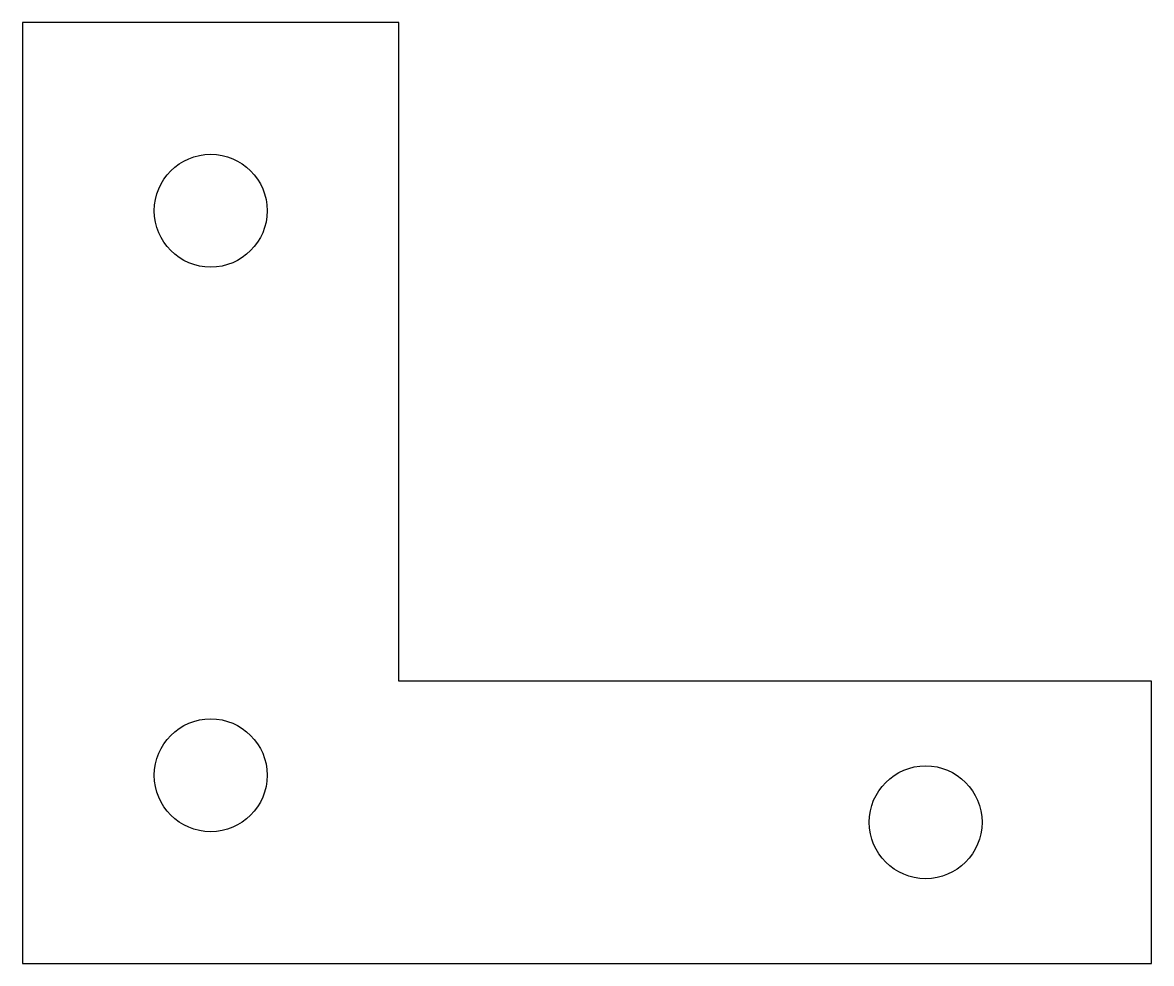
# Model space of a CAD drawing. Header units: millimetres. Extents: x 10 to 70, y 10 to 60.
import ezdxf

# ---------------------------------------------------------------- set-up
doc = ezdxf.new("R2010")
doc.units = ezdxf.units.MM
doc.layers.add('CUT', color=7, linetype='Continuous')

msp = doc.modelspace()

# ---------------------------------------------------------------- linework, layer by layer
at = {"layer": 'CUT', "extrusion": (0, 0, -1)}
for centre, start, end in [((-20, 50), 0, 180), ((-20, 50), 180, 0), ((-20, 20), 0, 180), ((-58, 17.5), 0, 180), ((-20, 20), 180, 0), ((-58, 17.5), 180, 0)]:
    msp.add_arc(centre, 3, start, end, dxfattribs=at)
at = {"layer": 'CUT'}
for points in [[(30, 60), (10, 60)], [(10, 60), (10, 10)], [(30, 25), (30, 60)], [(70, 25), (30, 25)], [(70, 10), (70, 25)], [(10, 10), (70, 10)]]:
    msp.add_open_spline(points, degree=1, dxfattribs=at)

doc.saveas('drawing.dxf')
